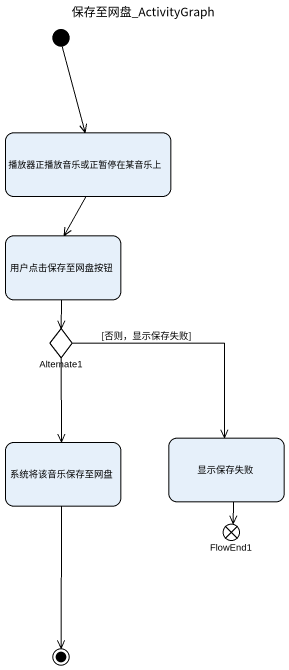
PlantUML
@startuml
title 保存至网盘_ActivityGraph
hide empty description
state 播放器正播放音乐或正暂停在某音乐上
state 用户点击保存至网盘按钮
state Alternate1 <<choice>>
state 系统将该音乐保存至网盘
state 显示保存失败
state FlowEnd1 <<end>>
[*] --> 播放器正播放音乐或正暂停在某音乐上
播放器正播放音乐或正暂停在某音乐上 --> 用户点击保存至网盘按钮
用户点击保存至网盘按钮 --> Alternate1
Alternate1 --> 系统将该音乐保存至网盘
Alternate1 --> 显示保存失败 : [否则，显示保存失败]
显示保存失败 --> FlowEnd1
系统将该音乐保存至网盘 --> [*]
@enduml
